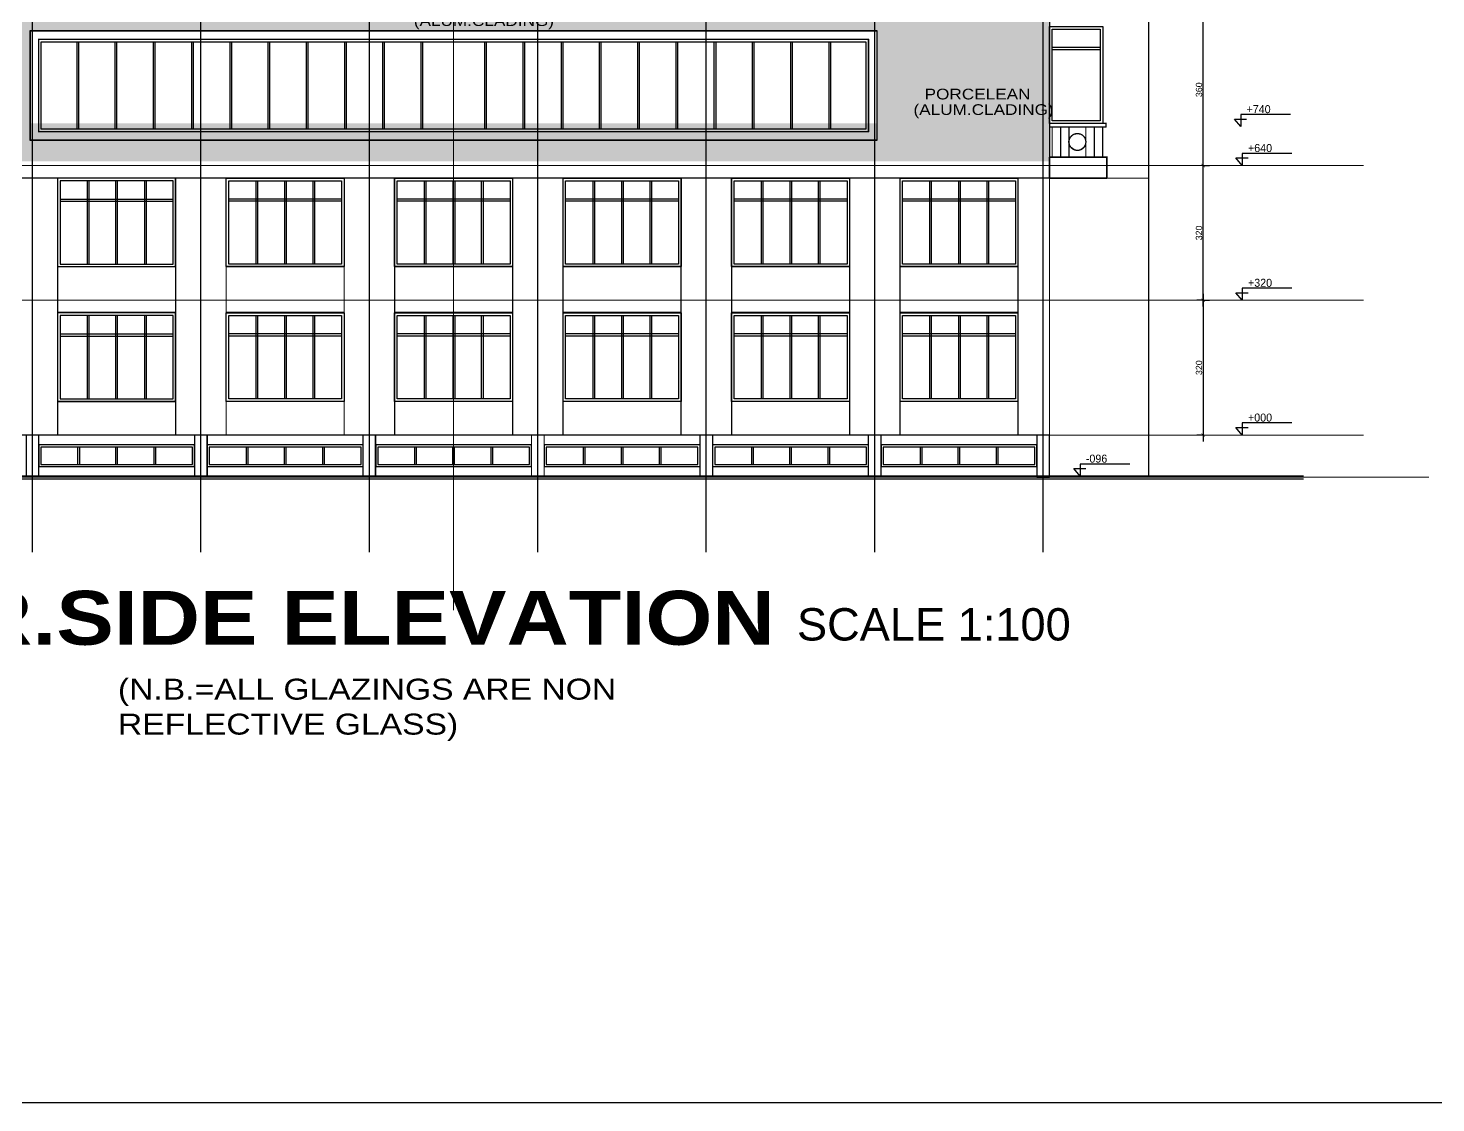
# Model space of a CAD drawing. Extents: x 250879 to 348495, y -51522 to -9360.
# Drawn here: x 293711 to 297054, y -31243 to -28691 of the extents above; entities that cross this region are included whole.
import ezdxf

# ---------------------------------------------------------------- set-up
doc = ezdxf.new("R2010")
doc.units = 0
doc.layers.get('0').update_dxf_attribs({"linetype": 'CONTINUOUS'})
doc.layers.get('DEFPOINTS').update_dxf_attribs({"color": 9, "linetype": 'CONTINUOUS'})
doc.layers.add('A-text function', color=30, linetype='CONTINUOUS', lineweight=20)
doc.layers.add('VIS', color=8, linetype='CONTINUOUS', lineweight=18)
for name, color, linetype in [('AXIS', 1, 'CONTINUOUS'), ('CURTAIN', 150, 'CONTINUOUS'), ('DOOR', 4, 'CONTINUOUS'), ('TEXT', 3, 'CONTINUOUS'), ('WALL', 7, 'CONTINUOUS')]:
    doc.layers.add(name, color=color, linetype=linetype)
doc.styles.add('ARIAL', font='BOD_CR.TTF', dxfattribs={"width": 1.2})
doc.styles.get("Standard").update_dxf_attribs({"font": 'sanss___.ttf', "height": 15})
doc.styles.add('VITA', font='vinet.ttf')
doc.dimstyles.new('STANDARD$0', dxfattribs={"dimscale": 0, "dimtxt": 12, "dimasz": 8, "dimexe": 15, "dimexo": 0.0625, "dimgap": 2, "dimtad": 1, "dimdec": 0, "dimzin": 0, "dimdsep": 46, "dimtxsty": 'Standard', "dimblk1": 'ARCHTICK', "dimblk2": 'ARCHTICK', "dimsah": 1, "dimcen": 0.09, "dimdle": 15, "dimclrd": 3, "dimclre": 3, "dimclrt": 3, "dimazin": 0, "dimtfac": 1, "dimtdec": 0, "dimtofl": 0, "dimtmove": 1, "dimatfit": 3, "dimldrblk": 'ARCHTICK', "dimfxl": 1.0455, "dimfxlon": 1, "dimtolj": 1, "dimtzin": 0, "dimarcsym": 0})

# ---------------------------------------------------------------- blocks, each defined once
blk = doc.blocks.new('_ARCHTICK')
at = {"color": 0, "linetype": 'ByBlock', "const_width": 0.15}
blk.add_lwpolyline([(-0.5, -0.5), (0.5, 0.5)], dxfattribs=at)
blk = doc.blocks.new('*D250')
at = {"layer": 'DEFPOINTS', "color": 0, "linetype": 'Continuous', "transparency": 16777216}
for p in [(296480.3, -29017), (296501.1, -29017), (296480.3, -29337)]:
    blk.add_point(p, dxfattribs=at)
at = {"layer": 'WALL', "color": 3, "linetype": 'Continuous', "lineweight": -2, "transparency": 16777216}
for p, q in [((296501.1, -29352), (296501.1, -29002)), ((296500, -29017), (296516.1, -29017)), ((296500, -29337), (296516.1, -29337))]:
    blk.add_line(p, q, dxfattribs=at)
at = {"layer": 'WALL', "color": 3, "linetype": 'Continuous', "lineweight": -2, "transparency": 16777216, "xscale": 8, "yscale": 8, "zscale": 8}
for p, rotation in [((296501.1, -29017), 90), ((296501.1, -29337), 270)]:
    blk.add_blockref('_ARCHTICK', p, dxfattribs=dict(at, rotation=rotation))
at = {"layer": 'WALL', "color": 3, "linetype": 'Continuous', "transparency": 16777216, "insert": (296491.3, -29177), "char_height": 15, "attachment_point": 5, "rotation": 90}
blk.add_mtext('\\A1;320', dxfattribs=at)
blk = doc.blocks.new('*D251')
at = {"layer": 'DEFPOINTS', "color": 0, "linetype": 'Continuous', "transparency": 16777216}
for p in [(296501.1, -28657), (296539.7, -28657), (296480.3, -29017)]:
    blk.add_point(p, dxfattribs=at)
at = {"layer": 'WALL', "color": 3, "linetype": 'Continuous', "lineweight": -2, "transparency": 16777216}
for p, q in [((296501.1, -29032), (296501.1, -28642)), ((296502.1, -28657), (296486.1, -28657)), ((296500, -29017), (296516.1, -29017))]:
    blk.add_line(p, q, dxfattribs=at)
at = {"layer": 'WALL', "color": 3, "linetype": 'Continuous', "lineweight": -2, "transparency": 16777216, "xscale": 8, "yscale": 8, "zscale": 8}
for p, rotation in [((296501.1, -28657), 90), ((296501.1, -29017), 270)]:
    blk.add_blockref('_ARCHTICK', p, dxfattribs=dict(at, rotation=rotation))
at = {"layer": 'WALL', "color": 3, "linetype": 'Continuous', "transparency": 16777216, "insert": (296491.3, -28837), "char_height": 15, "attachment_point": 5, "rotation": 90}
blk.add_mtext('\\A1;360', dxfattribs=at)
blk = doc.blocks.new('*D252')
at = {"layer": 'DEFPOINTS', "color": 0, "linetype": 'Continuous', "transparency": 16777216}
for p in [(296501.1, -29337), (296501.1, -29657), (296501.1, -29657)]:
    blk.add_point(p, dxfattribs=at)
at = {"layer": 'WALL', "color": 3, "linetype": 'Continuous', "lineweight": -2, "transparency": 16777216}
for p, q in [((296501.1, -29337), (296486.1, -29337)), ((296501.1, -29322), (296501.1, -29672)), ((296501.1, -29657), (296486.1, -29657))]:
    blk.add_line(p, q, dxfattribs=at)
at = {"layer": 'WALL', "color": 3, "linetype": 'Continuous', "lineweight": -2, "transparency": 16777216, "xscale": 8, "yscale": 8, "zscale": 8}
for p, rotation in [((296501.1, -29337), 90), ((296501.1, -29657), 270)]:
    blk.add_blockref('_ARCHTICK', p, dxfattribs=dict(at, rotation=rotation))
at = {"layer": 'WALL', "color": 3, "linetype": 'Continuous', "transparency": 16777216, "insert": (296491.3, -29497), "char_height": 15, "attachment_point": 5, "rotation": 90}
blk.add_mtext('\\A1;320', dxfattribs=at)
blk = doc.blocks.new('LIME')
at = {"layer": 'DOOR'}
for p, q in [((244475.4, -28849), (244460, -28830.9)), ((244460, -28830.9), (244489, -28830.9)), ((244593, -28820.3), (244475.4, -28820.3)), ((244475.4, -28820.3), (244475.4, -28849))]:
    blk.add_line(p, q, dxfattribs=at)

msp = doc.modelspace()

# ---------------------------------------------------------------- hatches: boundary and pattern name
at = {"layer": 'WALL', "linetype": 'Continuous'}
h = msp.add_hatch(dxfattribs=at)
h.set_pattern_fill('DOTS', color=30, scale=10, style=0)
h.set_pattern_definition([(0, (61674.049, 6740.546), (7.9375, 15.875), [0, -15.875])])
h.paths.add_polyline_path([(293716.12979, -28597.00774), (293716.12979, -26767.00774), (293300.9652, -26767.00774), (293300.9652, -29007.00774), (296136.29437, -29007.00774), (296136.29437, -26767.00774), (295726.29437, -26767.00774), (295726.29437, -28597.00774)])
h.paths.add_polyline_path([(293716.12979, -28917.00774), (293716.12979, -28697.00774), (295726.29437, -28697.00774), (295726.29437, -28917.00774)])

# ---------------------------------------------------------------- linework, layer by layer
at = {"layer": 'AXIS'}
for p, q in [((293721.12979, -29935.19605), (293721.12979, -25772.96771)), ((294121.29437, -29935.19605), (294121.29437, -25772.96771)), ((294521.29437, -29935.19605), (294521.29437, -25771.29551)), ((294921.29437, -29935.19605), (294921.29437, -25772.96771)), ((295321.29437, -29935.19605), (295321.29437, -25772.96771)), ((295721.29437, -29935.19605), (295721.29437, -25772.96771)), ((296121.29437, -29935.19605), (296121.29437, -25772.96771))]:
    msp.add_line(p, q, dxfattribs=at)
at = {"layer": 'CURTAIN', "linetype": 'Continuous'}
for p, q in [((293826.40634, -28723.00774), (293826.40634, -28931.00774)), ((293830.40634, -28723.00774), (293830.40634, -28931.00774)), ((293917.21208, -28723.00774), (293917.21208, -28931.00774)), ((293921.21208, -28723.00774), (293921.21208, -28931.00774)), ((294008.01782, -28723.00774), (294008.01782, -28931.00774)), ((294012.01782, -28723.00774), (294012.01782, -28931.00774)), ((294098.82357, -28723.00774), (294098.82357, -28931.00774)), ((294102.82357, -28723.00774), (294102.82357, -28931.00774)), ((294189.62931, -28723.00774), (294189.62931, -28931.00774)), ((294193.62931, -28723.00774), (294193.62931, -28931.00774)), ((294280.43506, -28723.00774), (294280.43506, -28931.00774)), ((294284.43506, -28723.00774), (294284.43506, -28931.00774)), ((294371.2408, -28723.00774), (294371.2408, -28931.00774)), ((294375.2408, -28723.00774), (294375.2408, -28931.00774)), ((294462.04655, -28723.00774), (294462.04655, -28931.00774)), ((294466.04655, -28723.00774), (294466.04655, -28931.00774)), ((294552.85229, -28723.00774), (294552.85229, -28931.00774)), ((294556.85229, -28723.00774), (294556.85229, -28931.00774)), ((294643.65804, -28723.00774), (294643.65804, -28931.00774)), ((294647.65804, -28723.00774), (294647.65804, -28931.00774)), ((294794.76612, -28723.00774), (294794.76612, -28931.00774)), ((294798.76612, -28723.00774), (294798.76612, -28931.00774)), ((294885.57187, -28723.00774), (294885.57187, -28931.00774)), ((294889.57187, -28723.00774), (294889.57187, -28931.00774)), ((294976.37761, -28723.00774), (294976.37761, -28931.00774)), ((294980.37761, -28723.00774), (294980.37761, -28931.00774)), ((295067.18336, -28723.00774), (295067.18336, -28931.00774)), ((295071.18336, -28723.00774), (295071.18336, -28931.00774)), ((295157.9891, -28723.00774), (295157.9891, -28931.00774)), ((295161.9891, -28723.00774), (295161.9891, -28931.00774)), ((295248.79485, -28723.00774), (295248.79485, -28931.00774)), ((295252.79485, -28723.00774), (295252.79485, -28931.00774)), ((295339.60059, -28723.00774), (295339.60059, -28931.00774)), ((295343.60059, -28723.00774), (295343.60059, -28931.00774)), ((295430.40634, -28723.00774), (295430.40634, -28931.00774)), ((295434.40634, -28723.00774), (295434.40634, -28931.00774)), ((295521.21208, -28723.00774), (295521.21208, -28931.00774)), ((295525.21208, -28723.00774), (295525.21208, -28931.00774)), ((295612.01782, -28723.00774), (295612.01782, -28931.00774)), ((295616.01782, -28723.00774), (295616.01782, -28931.00774)), ((296256.52231, -28736.85035), (296142.29437, -28736.85035)), ((296256.52231, -28741.85035), (296142.29437, -28741.85035)), ((293851.41165, -29053.00774), (293851.41165, -29251.00774)), ((293855.41165, -29053.00774), (293855.41165, -29251.00774)), ((293918.71208, -29053.00774), (293918.71208, -29251.00774)), ((293922.71208, -29053.00774), (293922.71208, -29251.00774)), ((293987.01251, -29053.00774), (293987.01251, -29251.00774)), ((293991.01251, -29053.00774), (293991.01251, -29251.00774)), ((294251.57624, -29053.00774), (294251.57624, -29251.00774)), ((294255.57624, -29053.00774), (294255.57624, -29251.00774)), ((294319.87667, -29053.00774), (294319.87667, -29251.00774)), ((294323.87667, -29053.00774), (294323.87667, -29251.00774)), ((294387.1771, -29053.00774), (294387.1771, -29251.00774)), ((294391.1771, -29053.00774), (294391.1771, -29251.00774)), ((294651.57624, -29053.00774), (294651.57624, -29251.00774)), ((294655.57624, -29053.00774), (294655.57624, -29251.00774)), ((294719.87667, -29053.00774), (294719.87667, -29251.00774)), ((294723.87667, -29053.00774), (294723.87667, -29251.00774)), ((294787.1771, -29053.00774), (294787.1771, -29251.00774)), ((294791.1771, -29053.00774), (294791.1771, -29251.00774)), ((295051.57624, -29053.00774), (295051.57624, -29251.00774)), ((295055.57624, -29053.00774), (295055.57624, -29251.00774)), ((295119.87667, -29053.00774), (295119.87667, -29251.00774)), ((295123.87667, -29053.00774), (295123.87667, -29251.00774)), ((295187.1771, -29053.00774), (295187.1771, -29251.00774)), ((295191.1771, -29053.00774), (295191.1771, -29251.00774)), ((295451.57624, -29053.00774), (295451.57624, -29251.00774)), ((295455.57624, -29053.00774), (295455.57624, -29251.00774)), ((295519.87667, -29053.00774), (295519.87667, -29251.00774)), ((295523.87667, -29053.00774), (295523.87667, -29251.00774)), ((295587.1771, -29053.00774), (295587.1771, -29251.00774)), ((295591.1771, -29053.00774), (295591.1771, -29251.00774)), ((295851.57624, -29053.00774), (295851.57624, -29251.00774)), ((295855.57624, -29053.00774), (295855.57624, -29251.00774)), ((295919.87667, -29053.00774), (295919.87667, -29251.00774)), ((295923.87667, -29053.00774), (295923.87667, -29251.00774)), ((295987.1771, -29053.00774), (295987.1771, -29251.00774)), ((295991.1771, -29053.00774), (295991.1771, -29251.00774)), ((296371.45896, -29047.00774), (296371.45896, -29757.00774)), ((293787.12979, -29096.85035), (294055.29437, -29096.85035)), ((293787.12979, -29101.85035), (294055.29437, -29101.85035)), ((294455.45896, -29096.85035), (294187.29437, -29096.85035)), ((294455.45896, -29101.85035), (294187.29437, -29101.85035)), ((294855.45896, -29096.85035), (294587.29437, -29096.85035)), ((294855.45896, -29101.85035), (294587.29437, -29101.85035)), ((295255.45896, -29096.85035), (294987.29437, -29096.85035)), ((295255.45896, -29101.85035), (294987.29437, -29101.85035)), ((295655.45896, -29096.85035), (295387.29437, -29096.85035)), ((295655.45896, -29101.85035), (295387.29437, -29101.85035)), ((296055.45896, -29096.85035), (295787.29437, -29096.85035)), ((296055.45896, -29101.85035), (295787.29437, -29101.85035)), ((293851.41165, -29373.00774), (293851.41165, -29571.00774)), ((293855.41165, -29373.00774), (293855.41165, -29571.00774)), ((293918.71208, -29373.00774), (293918.71208, -29571.00774)), ((293922.71208, -29373.00774), (293922.71208, -29571.00774)), ((293987.01251, -29373.00774), (293987.01251, -29571.00774)), ((293991.01251, -29373.00774), (293991.01251, -29571.00774)), ((294251.57624, -29373.00774), (294251.57624, -29571.00774)), ((294255.57624, -29373.00774), (294255.57624, -29571.00774)), ((294319.87667, -29373.00774), (294319.87667, -29571.00774)), ((294323.87667, -29373.00774), (294323.87667, -29571.00774)), ((294387.1771, -29373.00774), (294387.1771, -29571.00774)), ((294391.1771, -29373.00774), (294391.1771, -29571.00774)), ((294651.57624, -29373.00774), (294651.57624, -29571.00774)), ((294655.57624, -29373.00774), (294655.57624, -29571.00774)), ((294719.87667, -29373.00774), (294719.87667, -29571.00774)), ((294723.87667, -29373.00774), (294723.87667, -29571.00774)), ((294787.1771, -29373.00774), (294787.1771, -29571.00774)), ((294791.1771, -29373.00774), (294791.1771, -29571.00774)), ((295051.57624, -29373.00774), (295051.57624, -29571.00774)), ((295055.57624, -29373.00774), (295055.57624, -29571.00774)), ((295119.87667, -29373.00774), (295119.87667, -29571.00774)), ((295123.87667, -29373.00774), (295123.87667, -29571.00774)), ((295187.1771, -29373.00774), (295187.1771, -29571.00774)), ((295191.1771, -29373.00774), (295191.1771, -29571.00774)), ((295451.57624, -29373.00774), (295451.57624, -29571.00774)), ((295455.57624, -29373.00774), (295455.57624, -29571.00774)), ((295519.87667, -29373.00774), (295519.87667, -29571.00774)), ((295523.87667, -29373.00774), (295523.87667, -29571.00774)), ((295587.1771, -29373.00774), (295587.1771, -29571.00774)), ((295591.1771, -29373.00774), (295591.1771, -29571.00774)), ((295851.57624, -29373.00774), (295851.57624, -29571.00774)), ((295855.57624, -29373.00774), (295855.57624, -29571.00774)), ((295919.87667, -29373.00774), (295919.87667, -29571.00774)), ((295923.87667, -29373.00774), (295923.87667, -29571.00774)), ((295987.1771, -29373.00774), (295987.1771, -29571.00774)), ((295991.1771, -29373.00774), (295991.1771, -29571.00774)), ((293787.12979, -29416.85035), (294055.29437, -29416.85035)), ((293787.12979, -29421.85035), (294055.29437, -29421.85035)), ((293847.21208, -29416.85035), (293995.21208, -29416.85035)), ((293847.21208, -29421.85035), (293995.21208, -29421.85035)), ((294455.45896, -29416.85035), (294187.29437, -29416.85035)), ((294455.45896, -29421.85035), (294187.29437, -29421.85035)), ((294395.37667, -29416.85035), (294247.37667, -29416.85035)), ((294395.37667, -29421.85035), (294247.37667, -29421.85035)), ((294855.45896, -29416.85035), (294587.29437, -29416.85035)), ((294855.45896, -29421.85035), (294587.29437, -29421.85035)), ((294795.37667, -29416.85035), (294647.37667, -29416.85035)), ((294795.37667, -29421.85035), (294647.37667, -29421.85035)), ((295255.45896, -29416.85035), (294987.29437, -29416.85035)), ((295255.45896, -29421.85035), (294987.29437, -29421.85035)), ((295195.37667, -29416.85035), (295047.37667, -29416.85035)), ((295195.37667, -29421.85035), (295047.37667, -29421.85035)), ((295655.45896, -29416.85035), (295387.29437, -29416.85035)), ((295655.45896, -29421.85035), (295387.29437, -29421.85035)), ((295595.37667, -29416.85035), (295447.37667, -29416.85035)), ((295595.37667, -29421.85035), (295447.37667, -29421.85035)), ((296055.45896, -29416.85035), (295787.29437, -29416.85035)), ((296055.45896, -29421.85035), (295787.29437, -29421.85035)), ((295995.37667, -29416.85035), (295847.37667, -29416.85035)), ((295995.37667, -29421.85035), (295847.37667, -29421.85035)), ((293828.6553, -29685.35259), (293828.6553, -29726.68449)), ((293832.6553, -29685.35259), (293832.6553, -29726.68449)), ((293918.71208, -29685.35259), (293918.71208, -29726.68449)), ((293922.71208, -29685.35259), (293922.71208, -29726.68449)), ((294009.60428, -29685.35259), (294009.60428, -29726.68449)), ((294013.60428, -29685.35259), (294013.60428, -29726.68449)), ((294228.81988, -29685.35259), (294228.81988, -29726.68449)), ((294232.81988, -29685.35259), (294232.81988, -29726.68449)), ((294318.87667, -29685.35259), (294318.87667, -29726.68449)), ((294322.87667, -29685.35259), (294322.87667, -29726.68449)), ((294409.76886, -29685.35259), (294409.76886, -29726.68449)), ((294413.76886, -29685.35259), (294413.76886, -29726.68449)), ((294628.81988, -29685.35259), (294628.81988, -29726.68449)), ((294632.81988, -29685.35259), (294632.81988, -29726.68449)), ((294718.87667, -29685.35259), (294718.87667, -29726.68449)), ((294722.87667, -29685.35259), (294722.87667, -29726.68449)), ((294809.76886, -29685.35259), (294809.76886, -29726.68449)), ((294813.76886, -29685.35259), (294813.76886, -29726.68449)), ((295028.81988, -29685.35259), (295028.81988, -29726.68449)), ((295032.81988, -29685.35259), (295032.81988, -29726.68449)), ((295118.87667, -29685.35259), (295118.87667, -29726.68449)), ((295122.87667, -29685.35259), (295122.87667, -29726.68449)), ((295209.76886, -29685.35259), (295209.76886, -29726.68449)), ((295213.76886, -29685.35259), (295213.76886, -29726.68449)), ((295428.81988, -29685.35259), (295428.81988, -29726.68449)), ((295432.81988, -29685.35259), (295432.81988, -29726.68449)), ((295518.87667, -29685.35259), (295518.87667, -29726.68449)), ((295522.87667, -29685.35259), (295522.87667, -29726.68449)), ((295609.76886, -29685.35259), (295609.76886, -29726.68449)), ((295613.76886, -29685.35259), (295613.76886, -29726.68449)), ((295828.81988, -29685.35259), (295828.81988, -29726.68449)), ((295832.81988, -29685.35259), (295832.81988, -29726.68449)), ((295918.87667, -29685.35259), (295918.87667, -29726.68449)), ((295922.87667, -29685.35259), (295922.87667, -29726.68449)), ((296009.76886, -29685.35259), (296009.76886, -29726.68449)), ((296013.76886, -29685.35259), (296013.76886, -29726.68449))]:
    msp.add_line(p, q, dxfattribs=at)
for points in [[(296142.29437, -28693.00774), (296256.52231, -28693.00774), (296256.52231, -28911.00774), (296142.29437, -28911.00774)], [(293742.12979, -28723.00774), (295700.29437, -28723.00774), (295700.29437, -28931.00774), (293742.12979, -28931.00774)], [(294055.29437, -29053.00774), (293787.12979, -29053.00774), (293787.12979, -29251.00774), (294055.29437, -29251.00774)], [(294187.29437, -29053.00774), (294455.45896, -29053.00774), (294455.45896, -29251.00774), (294187.29437, -29251.00774)], [(294587.29437, -29053.00774), (294855.45896, -29053.00774), (294855.45896, -29251.00774), (294587.29437, -29251.00774)], [(294987.29437, -29053.00774), (295255.45896, -29053.00774), (295255.45896, -29251.00774), (294987.29437, -29251.00774)], [(295387.29437, -29053.00774), (295655.45896, -29053.00774), (295655.45896, -29251.00774), (295387.29437, -29251.00774)], [(295787.29437, -29053.00774), (296055.45896, -29053.00774), (296055.45896, -29251.00774), (295787.29437, -29251.00774)], [(294055.29437, -29373.00774), (293787.12979, -29373.00774), (293787.12979, -29571.00774), (294055.29437, -29571.00774)], [(294187.29437, -29373.00774), (294455.45896, -29373.00774), (294455.45896, -29571.00774), (294187.29437, -29571.00774)], [(294587.29437, -29373.00774), (294855.45896, -29373.00774), (294855.45896, -29571.00774), (294587.29437, -29571.00774)], [(294987.29437, -29373.00774), (295255.45896, -29373.00774), (295255.45896, -29571.00774), (294987.29437, -29571.00774)], [(295387.29437, -29373.00774), (295655.45896, -29373.00774), (295655.45896, -29571.00774), (295387.29437, -29571.00774)], [(295787.29437, -29373.00774), (296055.45896, -29373.00774), (296055.45896, -29571.00774), (295787.29437, -29571.00774)], [(294106.29437, -29680.35259), (293736.12979, -29680.35259), (293736.12979, -29731.68449), (294106.29437, -29731.68449)], [(294506.45896, -29680.35259), (294136.29437, -29680.35259), (294136.29437, -29731.68449), (294506.45896, -29731.68449)], [(294906.45896, -29680.35259), (294536.29437, -29680.35259), (294536.29437, -29731.68449), (294906.45896, -29731.68449)], [(295306.45896, -29680.35259), (294936.29437, -29680.35259), (294936.29437, -29731.68449), (295306.45896, -29731.68449)], [(295706.45896, -29680.35259), (295336.29437, -29680.35259), (295336.29437, -29731.68449), (295706.45896, -29731.68449)], [(296106.45896, -29680.35259), (295736.29437, -29680.35259), (295736.29437, -29731.68449), (296106.45896, -29731.68449)], [(294101.29437, -29685.35259), (293741.12979, -29685.35259), (293741.12979, -29726.68449), (294101.29437, -29726.68449)], [(294501.45896, -29685.35259), (294141.29437, -29685.35259), (294141.29437, -29726.68449), (294501.45896, -29726.68449)], [(294901.45896, -29685.35259), (294541.29437, -29685.35259), (294541.29437, -29726.68449), (294901.45896, -29726.68449)], [(295301.45896, -29685.35259), (294941.29437, -29685.35259), (294941.29437, -29726.68449), (295301.45896, -29726.68449)], [(295701.45896, -29685.35259), (295341.29437, -29685.35259), (295341.29437, -29726.68449), (295701.45896, -29726.68449)], [(296101.45896, -29685.35259), (295741.29437, -29685.35259), (295741.29437, -29726.68449), (296101.45896, -29726.68449)]]:
    msp.add_lwpolyline(points, close=True, dxfattribs=at)
at = {"layer": 'VIS', "ltscale": 0.0001}
for p, q in [((294721.21208, -30072.58538), (294721.21208, -26183.10463)), ((292619.6915, -29017.00774), (296881.68241, -29017.00774)), ((292673.56026, -29337.00774), (296881.68241, -29337.00774)), ((292673.56026, -29657.00774), (296881.68241, -29657.00774))]:
    msp.add_line(p, q, dxfattribs=at)
at = {"layer": 'WALL', "linetype": 'Continuous'}
for points in [[(260472.89313, -16380.03703), (311150.81778, -16380.03703), (311150.81778, -31242.63333), (260472.89313, -31242.63333)], [(293300.9652, -25997.00774), (296136.29437, -25997.00774), (296136.29437, -29047.00774), (293300.9652, -29047.00774)], [(293716.12979, -28697.00774), (295726.29437, -28697.00774), (295726.29437, -28957.00774), (293716.12979, -28957.00774)], [(296136.29437, -28687.00774), (296262.52231, -28687.00774), (296262.52231, -28917.00774), (296136.29437, -28917.00774)], [(293736.12979, -28717.00774), (295706.29437, -28717.00774), (295706.29437, -28937.00774), (293736.12979, -28937.00774)], [(296270.52231, -28917.00774), (296136.29437, -28917.00774), (296136.29437, -28925.00774), (296270.52231, -28925.00774)], [(296136.29437, -28997.00774), (296272.52231, -28997.00774), (296272.52231, -29047.00774), (296136.29437, -29047.00774)], [(296272.52231, -28997.00774), (296136.29437, -28997.00774), (296136.29437, -29047.00774), (296272.52231, -29047.00774)], [(294061.29437, -29047.00774), (293781.12979, -29047.00774), (293781.12979, -29257.00774), (294061.29437, -29257.00774)], [(294181.29437, -29047.00774), (294461.45896, -29047.00774), (294461.45896, -29257.00774), (294181.29437, -29257.00774)], [(294581.29437, -29047.00774), (294861.45896, -29047.00774), (294861.45896, -29257.00774), (294581.29437, -29257.00774)], [(294981.29437, -29047.00774), (295261.45896, -29047.00774), (295261.45896, -29257.00774), (294981.29437, -29257.00774)], [(295381.29437, -29047.00774), (295661.45896, -29047.00774), (295661.45896, -29257.00774), (295381.29437, -29257.00774)], [(295781.29437, -29047.00774), (296061.45896, -29047.00774), (296061.45896, -29257.00774), (295781.29437, -29257.00774)], [(294061.29437, -29367.00774), (293781.12979, -29367.00774), (293781.12979, -29577.00774), (294061.29437, -29577.00774)], [(294181.29437, -29367.00774), (294461.45896, -29367.00774), (294461.45896, -29577.00774), (294181.29437, -29577.00774)], [(294581.29437, -29367.00774), (294861.45896, -29367.00774), (294861.45896, -29577.00774), (294581.29437, -29577.00774)], [(294981.29437, -29367.00774), (295261.45896, -29367.00774), (295261.45896, -29577.00774), (294981.29437, -29577.00774)], [(295381.29437, -29367.00774), (295661.45896, -29367.00774), (295661.45896, -29577.00774), (295381.29437, -29577.00774)], [(295781.29437, -29367.00774), (296061.45896, -29367.00774), (296061.45896, -29577.00774), (295781.29437, -29577.00774)]]:
    msp.add_lwpolyline(points, close=True, dxfattribs=at)
at = {"layer": 'WALL', "linetype": 'Continuous', "const_width": 3}
for points in [[(296136.29437, -25997.00774), (296136.29437, -29047.00774)], [(296371.45896, -26447.00774), (296371.45896, -29047.00774), (296136.29437, -29047.00774)], [(296136.29437, -26737.00774), (296136.29437, -29047.00774), (293300.9652, -29047.00774), (293300.9652, -26737.00774)], [(294721.21208, -29047.00774), (296136.29437, -29047.00774), (296136.29437, -26737.00774)], [(295706.29437, -28717.00774), (295706.29437, -28717.00774), (293736.12979, -28717.00774)], [(295706.29437, -28937.00774), (295706.29437, -28937.00774), (293736.12979, -28937.00774), (293736.12979, -28717.00774), (295706.29437, -28717.00774), (295706.29437, -28937.00774)], [(296262.52231, -28917.00774), (296136.29437, -28917.00774)], [(296262.52231, -28925.00774), (296136.29437, -28925.00774)], [(296262.52231, -28925.00774), (296262.52231, -28997.00774)], [(296262.52231, -28997.00774), (296262.52231, -28925.00774)], [(296262.52231, -28925.00774), (296262.52231, -28997.00774)], [(296262.52231, -28925.00774), (296262.52231, -28997.00774)], [(296262.52231, -29047.00774), (296272.52231, -29047.00774), (296272.52231, -28997.00774), (296136.29437, -28997.00774)], [(293781.12979, -29047.00774), (293781.12979, -29657.00774)], [(293781.12979, -29047.00774), (293781.12979, -29257.00774)], [(293781.12979, -29047.00774), (293781.12979, -29257.00774)], [(294061.29437, -29047.00774), (294061.29437, -29257.00774)], [(294061.29437, -29047.00774), (294061.29437, -29657.00774)], [(294181.29437, -29047.00774), (294181.29437, -29257.00774)], [(294181.29437, -29047.00774), (294181.29437, -29657.00774)], [(294461.45896, -29047.00774), (294461.45896, -29657.00774)], [(294461.45896, -29047.00774), (294461.45896, -29257.00774)], [(294461.45896, -29047.00774), (294461.45896, -29257.00774)], [(294581.29437, -29047.00774), (294581.29437, -29657.00774)], [(294581.29437, -29047.00774), (294581.29437, -29257.00774)], [(294861.29437, -29047.00774), (294861.29437, -29657.00774)], [(294861.45896, -29047.00774), (294861.45896, -29257.00774)], [(294861.45896, -29047.00774), (294861.45896, -29257.00774)], [(294981.29437, -29047.00774), (294981.29437, -29257.00774)], [(294981.29437, -29047.00774), (294981.29437, -29657.00774)], [(295261.45896, -29047.00774), (295261.45896, -29657.00774)], [(295261.45896, -29047.00774), (295261.45896, -29257.00774)], [(295261.45896, -29047.00774), (295261.45896, -29257.00774)], [(295381.29437, -29047.00774), (295381.29437, -29657.00774)], [(295381.29437, -29047.00774), (295381.29437, -29257.00774)], [(295661.45896, -29047.00774), (295661.45896, -29657.00774)], [(295661.45896, -29047.00774), (295661.45896, -29257.00774)], [(295661.45896, -29047.00774), (295661.45896, -29257.00774)], [(295781.12979, -29047.00774), (295781.12979, -29657.00774)], [(295781.29437, -29047.00774), (295781.29437, -29257.00774)], [(296061.45896, -29047.00774), (296061.45896, -29657.00774)], [(296061.45896, -29047.00774), (296061.45896, -29257.00774)], [(296061.45896, -29047.00774), (296061.45896, -29257.00774)], [(296136.29437, -29047.00774), (296272.52231, -29047.00774)], [(296136.29437, -29047.00774), (296136.29437, -29757.00774)], [(293781.12979, -29257.00774), (294061.29437, -29257.00774)], [(294461.45896, -29257.00774), (294181.29437, -29257.00774)], [(294861.45896, -29257.00774), (294581.29437, -29257.00774)], [(295261.45896, -29257.00774), (294981.29437, -29257.00774)], [(295661.45896, -29257.00774), (295381.29437, -29257.00774)], [(296061.45896, -29257.00774), (295781.29437, -29257.00774)], [(293781.12979, -29365.77676), (294061.29437, -29365.77676)], [(293781.12979, -29367.00774), (293781.12979, -29577.00774)], [(294061.29437, -29367.00774), (294061.29437, -29577.00774)], [(294461.45896, -29365.77676), (294181.29437, -29365.77676)], [(294181.29437, -29367.00774), (294181.29437, -29577.00774)], [(294461.45896, -29367.00774), (294461.45896, -29577.00774)], [(294861.45896, -29365.77676), (294581.29437, -29365.77676)], [(294581.29437, -29367.00774), (294581.29437, -29577.00774)], [(294861.45896, -29367.00774), (294861.45896, -29577.00774)], [(295261.45896, -29365.77676), (294981.29437, -29365.77676)], [(294981.29437, -29367.00774), (294981.29437, -29577.00774)], [(295261.45896, -29367.00774), (295261.45896, -29577.00774)], [(295661.45896, -29365.77676), (295381.29437, -29365.77676)], [(295381.29437, -29367.00774), (295381.29437, -29577.00774)], [(295661.45896, -29367.00774), (295661.45896, -29577.00774)], [(296061.45896, -29365.77676), (295781.29437, -29365.77676)], [(295781.29437, -29367.00774), (295781.29437, -29577.00774)], [(296061.45896, -29367.00774), (296061.45896, -29577.00774)], [(293781.12979, -29577.00774), (294061.29437, -29577.00774)], [(294461.45896, -29577.00774), (294181.29437, -29577.00774)], [(294861.45896, -29577.00774), (294581.29437, -29577.00774)], [(295261.45896, -29577.00774), (294981.29437, -29577.00774)], [(295661.45896, -29577.00774), (295381.29437, -29577.00774)], [(296061.45896, -29577.00774), (295781.29437, -29577.00774)], [(296136.29437, -29657.00774), (293122.84919, -29657.00774)], [(293736.12979, -29657.00774), (293736.12979, -29757.00774)], [(294106.29437, -29657.00774), (294106.29437, -29757.00774)], [(294136.29437, -29657.00774), (294136.29437, -29757.00774)], [(294506.29437, -29657.00774), (294506.29437, -29757.00774)], [(294536.29437, -29657.00774), (294536.29437, -29757.00774)], [(294906.29437, -29657.00774), (294906.29437, -29757.00774)], [(294936.29437, -29657.00774), (294936.29437, -29757.00774)], [(295306.29437, -29657.00774), (295306.29437, -29757.00774)], [(295336.29437, -29657.00774), (295336.29437, -29757.00774)], [(295706.29437, -29657.00774), (295706.29437, -29757.00774)], [(295736.29437, -29657.00774), (295736.29437, -29757.00774)], [(296106.29437, -29657.00774), (296106.29437, -29757.00774)], [(297037.15593, -29757.00774), (292199.85082, -29757.00774)], [(296739.39289, -29753.92907), (292516.35959, -29753.92907)], [(296739.39289, -29761.00774), (292516.35959, -29761.00774)], [(295021.37154, -29757.00774), (294421.05262, -29757.00774)]]:
    msp.add_lwpolyline(points, dxfattribs=at)
at = {"layer": 'WALL', "linetype": 'Continuous'}
for points in [[(296136.29437, -26737.00774), (296136.29437, -29047.00774), (293300.9652, -29047.00774), (293300.9652, -26737.00774)], [(296136.29437, -28997.00774), (296272.52231, -28997.00774), (296272.52231, -29047.00774), (296136.29437, -29047.00774)], [(293706.12979, -29657.00774), (293706.12979, -29753.92907), (293736.12979, -29753.92907), (293736.12979, -29657.00774)], [(294106.29437, -29657.00774), (294106.29437, -29753.92907), (294136.29437, -29753.92907), (294136.29437, -29657.00774)], [(294506.12979, -29657.00774), (294506.12979, -29753.92907), (294536.12979, -29753.92907), (294536.12979, -29657.00774)], [(296106.29437, -29657.00774), (296106.29437, -29757.00774), (296136.29437, -29757.00774), (296136.29437, -29657.00774)]]:
    msp.add_lwpolyline(points, dxfattribs=at)
at = {"layer": 'WALL', "linetype": 'Continuous', "const_width": 3}
msp.add_lwpolyline([(295726.29437, -28957.00774), (293716.12979, -28957.00774), (293716.12979, -28697.00774), (295726.29437, -28697.00774)], close=True, dxfattribs=at)
at = {"layer": 'WALL', "color": 30, "linetype": 'Continuous', "const_width": 3}
for points in [[(296262.52231, -28917.00774), (296270.52231, -28917.00774), (296270.52231, -28925.00774), (296136.29437, -28925.00774)], [(296136.29437, -28917.00774), (296270.52231, -28917.00774)], [(296142.52231, -28925.00774), (296142.52231, -28997.00774)], [(296162.52231, -28925.00774), (296162.52231, -28997.00774)], [(296182.52231, -28925.00774), (296182.52231, -28997.00774)], [(296222.52231, -28925.00774), (296222.52231, -28997.00774)], [(296222.52231, -28925.00774), (296222.52231, -28997.00774)], [(296242.52231, -28925.00774), (296242.52231, -28997.00774)], [(296262.52231, -28997.00774), (296262.52231, -28925.00774)]]:
    msp.add_lwpolyline(points, dxfattribs=at)
msp.add_lwpolyline([(296202.52231, -28981.00774, 1), (296202.52231, -28941.00774, 1), (296202.52231, -28981.00774, 1)], format="xyb", dxfattribs=at)
at = {"layer": 'WALL', "color": 30, "linetype": 'Continuous'}
msp.add_circle((296202.52231, -28961.00774), 20, dxfattribs=at)

# ---------------------------------------------------------------- block references
at = {"layer": 'WALL', "linetype": 'Continuous'}
for p in [(52115.15915, -75.64084), (52118.63742, -167.97585), (52118.63742, -487.97585), (52118.63742, -807.97585), (51733.64694, -905.49837)]:
    msp.add_blockref('LIME', p, dxfattribs=at)

# ---------------------------------------------------------------- texts
at = {"layer": 'A-text function', "attachment_point": 1, "style": 'ARIAL'}
for s, insert, char_height, width in [('(ALUM.CLADING)', (294626.86495, -28660.26002), 25.4016, 769.5478784), ('PORCELEAN', (295839.72663, -28834.58682), 25.4016, 769.5478784), ('(ALUM.CLADING)', (295813.27952, -28871.49344), 25.4016, 769.5478784), ('(N.B.=ALL GLAZINGS ARE NON REFLECTI{\\W1.2;VE GLASS)}', (293924.23128, -30235.45574), 49.787136, 1341.3223434)]:
    msp.add_mtext(s, dxfattribs=dict(at, insert=insert, char_height=char_height, width=width))
at = {"layer": 'TEXT', "char_height": 19.008, "width": 1279.0191168, "attachment_point": 1, "rotation": 359.87305455}
for s, insert in [('{\\fStylus BT|b0|i0|c0|p34;+740}', (296604.09765, -28873.50461)), ('{\\fStylus BT|b0|i0|c0|p34;+640}', (296607.57591, -28965.83962)), ('{\\fStylus BT|b0|i0|c0|p34;+320}', (296607.57591, -29285.83962)), ('{\\fStylus BT|b0|i0|c0|p34;+000}', (296607.57591, -29605.83962)), ('{\\fStylus BT|b0|i0|c0|p34;-096}', (296222.58544, -29703.36214))]:
    msp.add_mtext(s, dxfattribs=dict(at, insert=insert))
at = {"layer": 'WALL', "attachment_point": 1, "style": 'VITA'}
for s, insert, char_height in [('{\\fArial Black|b0|i0|c0|p34;R.SIDE ELEVATION}', (293573.28477, -30026.89463), 128), ('{\\fArial|b0|i0|c0|p34;SCALE 1:100}', (295536.65406, -30068.00067), 76.8)]:
    msp.add_mtext(s, dxfattribs=dict(at, insert=insert, char_height=char_height))

# ---------------------------------------------------------------- dimensions: what is measured, and where the dimension line sits
at = {"layer": 'WALL', "linetype": 'Continuous'}
for base, p1, p2, picture, middle in [((296501.08425, -28657.00774), (296480.2994, -29017.00774), (296539.68458, -28657.00774), '*D251', (296491.34762, -28837.00774)), ((296501.08425, -29017.00774), (296480.2994, -29337.00774), (296480.2994, -29017.00774), '*D250', (296491.34762, -29177.00774)), ((296501.08425, -29657.00774), (296501.08425, -29337.00774), (296501.08425, -29657.00774), '*D252', (296491.34762, -29497.00774))]:
    dim = msp.add_linear_dim(base=base, p1=p1, p2=p2, angle=90, dimstyle='STANDARD$0', override={"dimscale": 1}, dxfattribs=at)
    dim.commit()
    dim.dimension.update_dxf_attribs({"geometry": picture, "text_midpoint": middle})

doc.saveas('drawing.dxf')
